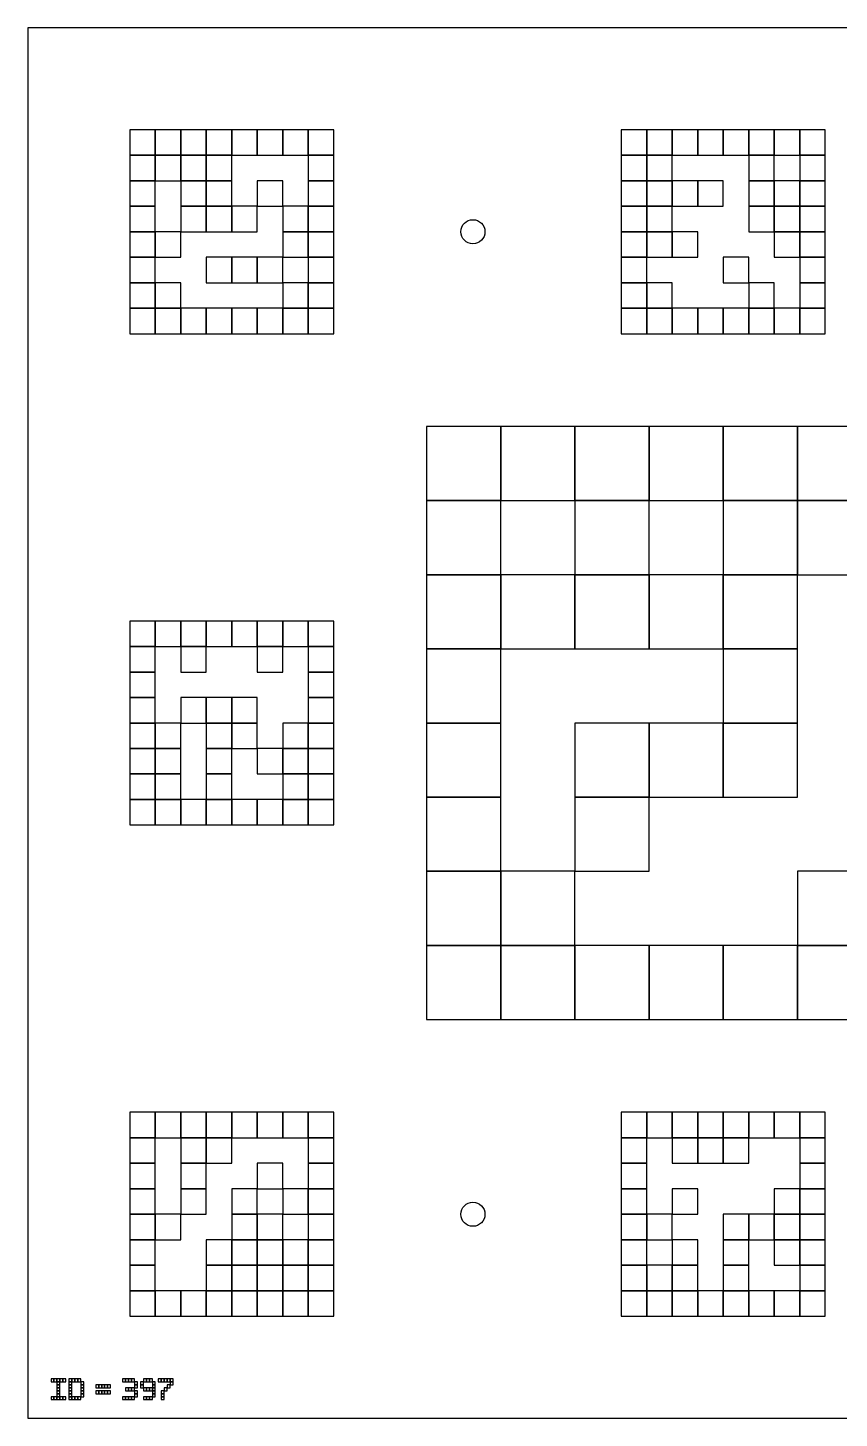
# Model space of a CAD drawing. Extents: x 0 to 1260, y 0 to 1580.
# Drawn here: x 320 to 495, y 320 to 620 of the extents above; entities that cross this region are included whole.
import ezdxf

# ---------------------------------------------------------------- set-up
doc = ezdxf.new("R2010")
doc.units = 0
for name, color, linetype in [('BLACK_POCKET', 7, 'CONTINUOUS'), ('BOARD_TEXT', 7, 'CONTINUOUS'), ('CUT', 7, 'CONTINUOUS'), ('MOUNT_HOLE', 6, 'CONTINUOUS')]:
    doc.layers.add(name, color=color, linetype=linetype)

msp = doc.modelspace()

# ---------------------------------------------------------------- linework, layer by layer
at = {"layer": 'BLACK_POCKET'}
for p, q in [((347.5, 598), (342, 598)), ((342, 598), (342, 592.5)), ((347.5, 592.5), (347.5, 598)), ((353, 598), (347.5, 598)), ((347.5, 598), (347.5, 592.5)), ((353, 592.5), (353, 598)), ((358.5, 598), (353, 598)), ((353, 598), (353, 592.5)), ((358.5, 592.5), (358.5, 598)), ((364, 598), (358.5, 598)), ((358.5, 598), (358.5, 592.5)), ((364, 592.5), (364, 598)), ((369.5, 598), (364, 598)), ((364, 598), (364, 592.5)), ((369.5, 592.5), (369.5, 598)), ((375, 598), (369.5, 598)), ((369.5, 598), (369.5, 592.5)), ((375, 592.5), (375, 598)), ((380.5, 598), (375, 598)), ((375, 598), (375, 592.5)), ((380.5, 592.5), (380.5, 598)), ((386, 598), (380.5, 598)), ((380.5, 598), (380.5, 592.5)), ((386, 592.5), (386, 598)), ((453.5, 598), (448, 598)), ((448, 598), (448, 592.5)), ((453.5, 592.5), (453.5, 598)), ((459, 598), (453.5, 598)), ((453.5, 598), (453.5, 592.5)), ((459, 592.5), (459, 598)), ((464.5, 598), (459, 598)), ((459, 598), (459, 592.5)), ((464.5, 592.5), (464.5, 598)), ((470, 598), (464.5, 598)), ((464.5, 598), (464.5, 592.5)), ((470, 592.5), (470, 598)), ((475.5, 598), (470, 598)), ((470, 598), (470, 592.5)), ((475.5, 592.5), (475.5, 598)), ((481, 598), (475.5, 598)), ((475.5, 598), (475.5, 592.5)), ((481, 592.5), (481, 598)), ((486.5, 598), (481, 598)), ((481, 598), (481, 592.5)), ((486.5, 592.5), (486.5, 598)), ((492, 598), (486.5, 598)), ((486.5, 598), (486.5, 592.5)), ((492, 592.5), (492, 598)), ((342, 592.5), (347.5, 592.5)), ((347.5, 592.5), (342, 592.5)), ((342, 592.5), (342, 587)), ((347.5, 592.5), (353, 592.5)), ((347.5, 587), (347.5, 592.5)), ((353, 592.5), (347.5, 592.5)), ((347.5, 592.5), (347.5, 587)), ((353, 592.5), (358.5, 592.5)), ((353, 587), (353, 592.5)), ((358.5, 592.5), (353, 592.5)), ((353, 592.5), (353, 587)), ((358.5, 592.5), (364, 592.5)), ((358.5, 587), (358.5, 592.5)), ((364, 592.5), (358.5, 592.5)), ((358.5, 592.5), (358.5, 587)), ((364, 592.5), (369.5, 592.5)), ((364, 587), (364, 592.5)), ((369.5, 592.5), (375, 592.5)), ((375, 592.5), (380.5, 592.5)), ((380.5, 592.5), (386, 592.5)), ((386, 592.5), (380.5, 592.5)), ((380.5, 592.5), (380.5, 587)), ((386, 587), (386, 592.5)), ((448, 592.5), (453.5, 592.5)), ((453.5, 592.5), (448, 592.5)), ((448, 592.5), (448, 587)), ((453.5, 592.5), (459, 592.5)), ((453.5, 587), (453.5, 592.5)), ((459, 592.5), (453.5, 592.5)), ((453.5, 592.5), (453.5, 587)), ((459, 592.5), (464.5, 592.5)), ((459, 587), (459, 592.5)), ((464.5, 592.5), (470, 592.5)), ((470, 592.5), (475.5, 592.5)), ((475.5, 592.5), (481, 592.5)), ((481, 592.5), (475.5, 592.5)), ((475.5, 592.5), (475.5, 587)), ((481, 592.5), (486.5, 592.5)), ((481, 587), (481, 592.5)), ((486.5, 592.5), (492, 592.5)), ((492, 592.5), (486.5, 592.5)), ((486.5, 592.5), (486.5, 587)), ((492, 587), (492, 592.5)), ((342, 587), (347.5, 587)), ((347.5, 587), (342, 587)), ((342, 587), (342, 581.5)), ((347.5, 587), (353, 587)), ((347.5, 581.5), (347.5, 587)), ((353, 587), (358.5, 587)), ((358.5, 587), (353, 587)), ((353, 587), (353, 581.5)), ((358.5, 587), (364, 587)), ((358.5, 581.5), (358.5, 587)), ((364, 587), (358.5, 587)), ((358.5, 587), (358.5, 581.5)), ((364, 581.5), (364, 587)), ((375, 587), (369.5, 587)), ((369.5, 587), (369.5, 581.5)), ((375, 581.5), (375, 587)), ((380.5, 587), (386, 587)), ((386, 587), (380.5, 587)), ((380.5, 587), (380.5, 581.5)), ((386, 581.5), (386, 587)), ((448, 587), (453.5, 587)), ((453.5, 587), (448, 587)), ((448, 587), (448, 581.5)), ((453.5, 587), (459, 587)), ((453.5, 581.5), (453.5, 587)), ((459, 587), (453.5, 587)), ((453.5, 587), (453.5, 581.5)), ((459, 581.5), (459, 587)), ((464.5, 587), (459, 587)), ((459, 587), (459, 581.5)), ((464.5, 581.5), (464.5, 587)), ((470, 587), (464.5, 587)), ((464.5, 587), (464.5, 581.5)), ((470, 581.5), (470, 587)), ((475.5, 587), (481, 587)), ((481, 587), (475.5, 587)), ((475.5, 587), (475.5, 581.5)), ((481, 581.5), (481, 587)), ((486.5, 587), (481, 587)), ((481, 587), (481, 581.5)), ((486.5, 587), (492, 587)), ((486.5, 581.5), (486.5, 587)), ((492, 587), (486.5, 587)), ((486.5, 587), (486.5, 581.5)), ((492, 581.5), (492, 587)), ((342, 581.5), (347.5, 581.5)), ((347.5, 581.5), (342, 581.5)), ((342, 581.5), (342, 576)), ((347.5, 576), (347.5, 581.5)), ((353, 581.5), (358.5, 581.5)), ((358.5, 581.5), (353, 581.5)), ((353, 581.5), (353, 576)), ((358.5, 581.5), (364, 581.5)), ((358.5, 576), (358.5, 581.5)), ((364, 581.5), (358.5, 581.5)), ((358.5, 581.5), (358.5, 576)), ((364, 576), (364, 581.5)), ((369.5, 581.5), (364, 581.5)), ((364, 581.5), (364, 576)), ((369.5, 581.5), (375, 581.5)), ((369.5, 576), (369.5, 581.5)), ((380.5, 581.5), (375, 581.5)), ((375, 581.5), (375, 576)), ((380.5, 581.5), (386, 581.5)), ((380.5, 576), (380.5, 581.5)), ((386, 581.5), (380.5, 581.5)), ((380.5, 581.5), (380.5, 576)), ((386, 576), (386, 581.5)), ((448, 581.5), (453.5, 581.5)), ((453.5, 581.5), (448, 581.5)), ((448, 581.5), (448, 576)), ((453.5, 581.5), (459, 581.5)), ((453.5, 576), (453.5, 581.5)), ((459, 581.5), (453.5, 581.5)), ((453.5, 581.5), (453.5, 576)), ((459, 581.5), (464.5, 581.5)), ((459, 576), (459, 581.5)), ((464.5, 581.5), (470, 581.5)), ((475.5, 581.5), (481, 581.5)), ((481, 581.5), (475.5, 581.5)), ((475.5, 581.5), (475.5, 576)), ((481, 581.5), (486.5, 581.5)), ((481, 576), (481, 581.5)), ((486.5, 581.5), (481, 581.5)), ((481, 581.5), (481, 576)), ((486.5, 581.5), (492, 581.5)), ((486.5, 576), (486.5, 581.5)), ((492, 581.5), (486.5, 581.5)), ((486.5, 581.5), (486.5, 576)), ((492, 576), (492, 581.5)), ((342, 576), (347.5, 576)), ((347.5, 576), (342, 576)), ((342, 576), (342, 570.5)), ((347.5, 570.5), (347.5, 576)), ((353, 576), (347.5, 576)), ((347.5, 576), (347.5, 570.5)), ((353, 576), (358.5, 576)), ((353, 570.5), (353, 576)), ((358.5, 576), (364, 576)), ((364, 576), (369.5, 576)), ((375, 576), (380.5, 576)), ((380.5, 576), (375, 576)), ((375, 576), (375, 570.5)), ((380.5, 576), (386, 576)), ((380.5, 570.5), (380.5, 576)), ((386, 576), (380.5, 576)), ((380.5, 576), (380.5, 570.5)), ((386, 570.5), (386, 576)), ((448, 576), (453.5, 576)), ((453.5, 576), (448, 576)), ((448, 576), (448, 570.5)), ((453.5, 576), (459, 576)), ((453.5, 570.5), (453.5, 576)), ((459, 576), (453.5, 576)), ((453.5, 576), (453.5, 570.5)), ((459, 570.5), (459, 576)), ((464.5, 576), (459, 576)), ((459, 576), (459, 570.5)), ((464.5, 570.5), (464.5, 576)), ((475.5, 576), (481, 576)), ((481, 576), (486.5, 576)), ((486.5, 576), (481, 576)), ((481, 576), (481, 570.5)), ((486.5, 576), (492, 576)), ((486.5, 570.5), (486.5, 576)), ((492, 576), (486.5, 576)), ((486.5, 576), (486.5, 570.5)), ((492, 570.5), (492, 576)), ((342, 570.5), (347.5, 570.5)), ((347.5, 570.5), (342, 570.5)), ((342, 570.5), (342, 565)), ((347.5, 570.5), (353, 570.5)), ((347.5, 565), (347.5, 570.5)), ((364, 570.5), (358.5, 570.5)), ((358.5, 570.5), (358.5, 565)), ((364, 565), (364, 570.5)), ((369.5, 570.5), (364, 570.5)), ((364, 570.5), (364, 565)), ((369.5, 565), (369.5, 570.5)), ((375, 570.5), (369.5, 570.5)), ((369.5, 570.5), (369.5, 565)), ((375, 570.5), (380.5, 570.5)), ((375, 565), (375, 570.5)), ((380.5, 570.5), (386, 570.5)), ((386, 570.5), (380.5, 570.5)), ((380.5, 570.5), (380.5, 565)), ((386, 565), (386, 570.5)), ((448, 570.5), (453.5, 570.5)), ((453.5, 570.5), (448, 570.5)), ((448, 570.5), (448, 565)), ((453.5, 570.5), (459, 570.5)), ((453.5, 565), (453.5, 570.5)), ((459, 570.5), (464.5, 570.5)), ((475.5, 570.5), (470, 570.5)), ((470, 570.5), (470, 565)), ((475.5, 565), (475.5, 570.5)), ((481, 570.5), (486.5, 570.5)), ((486.5, 570.5), (492, 570.5)), ((492, 570.5), (486.5, 570.5)), ((486.5, 570.5), (486.5, 565)), ((492, 565), (492, 570.5)), ((342, 565), (347.5, 565)), ((347.5, 565), (342, 565)), ((342, 565), (342, 559.5)), ((347.5, 559.5), (347.5, 565)), ((353, 565), (347.5, 565)), ((347.5, 565), (347.5, 559.5)), ((353, 559.5), (353, 565)), ((358.5, 565), (364, 565)), ((364, 565), (369.5, 565)), ((369.5, 565), (375, 565)), ((380.5, 565), (375, 565)), ((375, 565), (375, 559.5)), ((380.5, 565), (386, 565)), ((380.5, 559.5), (380.5, 565)), ((386, 565), (380.5, 565)), ((380.5, 565), (380.5, 559.5)), ((386, 559.5), (386, 565)), ((448, 565), (453.5, 565)), ((453.5, 565), (448, 565)), ((448, 565), (448, 559.5)), ((453.5, 559.5), (453.5, 565)), ((459, 565), (453.5, 565)), ((453.5, 565), (453.5, 559.5)), ((459, 559.5), (459, 565)), ((470, 565), (475.5, 565)), ((481, 565), (475.5, 565)), ((475.5, 565), (475.5, 559.5)), ((481, 559.5), (481, 565)), ((486.5, 565), (492, 565)), ((492, 565), (486.5, 565)), ((486.5, 565), (486.5, 559.5)), ((492, 559.5), (492, 565)), ((342, 559.5), (347.5, 559.5)), ((347.5, 559.5), (342, 559.5)), ((342, 559.5), (342, 554)), ((347.5, 559.5), (353, 559.5)), ((347.5, 554), (347.5, 559.5)), ((353, 559.5), (347.5, 559.5)), ((347.5, 559.5), (347.5, 554)), ((353, 554), (353, 559.5)), ((358.5, 559.5), (353, 559.5)), ((353, 559.5), (353, 554)), ((358.5, 554), (358.5, 559.5)), ((364, 559.5), (358.5, 559.5)), ((358.5, 559.5), (358.5, 554)), ((364, 554), (364, 559.5)), ((369.5, 559.5), (364, 559.5)), ((364, 559.5), (364, 554)), ((369.5, 554), (369.5, 559.5)), ((375, 559.5), (369.5, 559.5)), ((369.5, 559.5), (369.5, 554)), ((375, 559.5), (380.5, 559.5)), ((375, 554), (375, 559.5)), ((380.5, 559.5), (375, 559.5)), ((375, 559.5), (375, 554)), ((380.5, 559.5), (386, 559.5)), ((380.5, 554), (380.5, 559.5)), ((386, 559.5), (380.5, 559.5)), ((380.5, 559.5), (380.5, 554)), ((386, 554), (386, 559.5)), ((448, 559.5), (453.5, 559.5)), ((453.5, 559.5), (448, 559.5)), ((448, 559.5), (448, 554)), ((453.5, 559.5), (459, 559.5)), ((453.5, 554), (453.5, 559.5)), ((459, 559.5), (453.5, 559.5)), ((453.5, 559.5), (453.5, 554)), ((459, 554), (459, 559.5)), ((464.5, 559.5), (459, 559.5)), ((459, 559.5), (459, 554)), ((464.5, 554), (464.5, 559.5)), ((470, 559.5), (464.5, 559.5)), ((464.5, 559.5), (464.5, 554)), ((470, 554), (470, 559.5)), ((475.5, 559.5), (470, 559.5)), ((470, 559.5), (470, 554)), ((475.5, 559.5), (481, 559.5)), ((475.5, 554), (475.5, 559.5)), ((481, 559.5), (475.5, 559.5)), ((475.5, 559.5), (475.5, 554)), ((481, 554), (481, 559.5)), ((486.5, 559.5), (481, 559.5)), ((481, 559.5), (481, 554)), ((486.5, 559.5), (492, 559.5)), ((486.5, 554), (486.5, 559.5)), ((492, 559.5), (486.5, 559.5)), ((486.5, 559.5), (486.5, 554)), ((492, 554), (492, 559.5)), ((342, 554), (347.5, 554)), ((347.5, 554), (353, 554)), ((353, 554), (358.5, 554)), ((358.5, 554), (364, 554)), ((364, 554), (369.5, 554)), ((369.5, 554), (375, 554)), ((375, 554), (380.5, 554)), ((380.5, 554), (386, 554)), ((448, 554), (453.5, 554)), ((453.5, 554), (459, 554)), ((459, 554), (464.5, 554)), ((464.5, 554), (470, 554)), ((470, 554), (475.5, 554)), ((475.5, 554), (481, 554)), ((481, 554), (486.5, 554)), ((486.5, 554), (492, 554)), ((422, 534), (406, 534)), ((406, 534), (406, 518)), ((422, 518), (422, 534)), ((438, 534), (422, 534)), ((422, 534), (422, 518)), ((438, 518), (438, 534)), ((454, 534), (438, 534)), ((438, 534), (438, 518)), ((454, 518), (454, 534)), ((470, 534), (454, 534)), ((454, 534), (454, 518)), ((470, 518), (470, 534)), ((486, 534), (470, 534)), ((470, 534), (470, 518)), ((486, 518), (486, 534)), ((502, 534), (486, 534)), ((486, 534), (486, 518)), ((406, 518), (422, 518)), ((422, 518), (406, 518)), ((406, 518), (406, 502)), ((422, 518), (438, 518)), ((422, 502), (422, 518)), ((438, 518), (454, 518)), ((454, 518), (438, 518)), ((438, 518), (438, 502)), ((454, 518), (470, 518)), ((454, 502), (454, 518)), ((470, 518), (486, 518)), ((486, 518), (470, 518)), ((470, 518), (470, 502)), ((486, 518), (502, 518)), ((486, 502), (486, 518)), ((502, 518), (486, 518)), ((486, 518), (486, 502)), ((406, 502), (422, 502)), ((422, 502), (406, 502)), ((406, 502), (406, 486)), ((422, 486), (422, 502)), ((438, 502), (422, 502)), ((422, 502), (422, 486)), ((438, 502), (454, 502)), ((438, 486), (438, 502)), ((454, 502), (438, 502)), ((438, 502), (438, 486)), ((454, 486), (454, 502)), ((470, 502), (454, 502)), ((454, 502), (454, 486)), ((470, 502), (486, 502)), ((470, 486), (470, 502)), ((486, 502), (470, 502)), ((470, 502), (470, 486)), ((486, 502), (502, 502)), ((486, 486), (486, 502)), ((347.5, 492), (342, 492)), ((342, 492), (342, 486.5)), ((347.5, 486.5), (347.5, 492)), ((353, 492), (347.5, 492)), ((347.5, 492), (347.5, 486.5)), ((353, 486.5), (353, 492)), ((358.5, 492), (353, 492)), ((353, 492), (353, 486.5)), ((358.5, 486.5), (358.5, 492)), ((364, 492), (358.5, 492)), ((358.5, 492), (358.5, 486.5)), ((364, 486.5), (364, 492)), ((369.5, 492), (364, 492)), ((364, 492), (364, 486.5)), ((369.5, 486.5), (369.5, 492)), ((375, 492), (369.5, 492)), ((369.5, 492), (369.5, 486.5)), ((375, 486.5), (375, 492)), ((380.5, 492), (375, 492)), ((375, 492), (375, 486.5)), ((380.5, 486.5), (380.5, 492)), ((386, 492), (380.5, 492)), ((380.5, 492), (380.5, 486.5)), ((386, 486.5), (386, 492)), ((342, 486.5), (347.5, 486.5)), ((347.5, 486.5), (342, 486.5)), ((342, 486.5), (342, 481)), ((347.5, 486.5), (353, 486.5)), ((347.5, 481), (347.5, 486.5)), ((353, 486.5), (358.5, 486.5)), ((358.5, 486.5), (353, 486.5)), ((353, 486.5), (353, 481)), ((358.5, 486.5), (364, 486.5)), ((358.5, 481), (358.5, 486.5)), ((364, 486.5), (369.5, 486.5)), ((369.5, 486.5), (375, 486.5)), ((375, 486.5), (369.5, 486.5)), ((369.5, 486.5), (369.5, 481)), ((375, 486.5), (380.5, 486.5)), ((375, 481), (375, 486.5)), ((380.5, 486.5), (386, 486.5)), ((386, 486.5), (380.5, 486.5)), ((380.5, 486.5), (380.5, 481)), ((386, 481), (386, 486.5)), ((406, 486), (422, 486)), ((422, 486), (406, 486)), ((406, 486), (406, 470)), ((422, 486), (438, 486)), ((422, 470), (422, 486)), ((438, 486), (454, 486)), ((454, 486), (470, 486)), ((470, 486), (486, 486)), ((486, 486), (470, 486)), ((470, 486), (470, 470)), ((486, 470), (486, 486)), ((342, 481), (347.5, 481)), ((347.5, 481), (342, 481)), ((342, 481), (342, 475.5)), ((347.5, 475.5), (347.5, 481)), ((353, 481), (358.5, 481)), ((369.5, 481), (375, 481)), ((380.5, 481), (386, 481)), ((386, 481), (380.5, 481)), ((380.5, 481), (380.5, 475.5)), ((386, 475.5), (386, 481)), ((342, 475.5), (347.5, 475.5)), ((347.5, 475.5), (342, 475.5)), ((342, 475.5), (342, 470)), ((347.5, 470), (347.5, 475.5)), ((358.5, 475.5), (353, 475.5)), ((353, 475.5), (353, 470)), ((358.5, 470), (358.5, 475.5)), ((364, 475.5), (358.5, 475.5)), ((358.5, 475.5), (358.5, 470)), ((364, 470), (364, 475.5)), ((369.5, 475.5), (364, 475.5)), ((364, 475.5), (364, 470)), ((369.5, 470), (369.5, 475.5)), ((380.5, 475.5), (386, 475.5)), ((386, 475.5), (380.5, 475.5)), ((380.5, 475.5), (380.5, 470)), ((386, 470), (386, 475.5)), ((342, 470), (347.5, 470)), ((347.5, 470), (342, 470)), ((342, 470), (342, 464.5)), ((347.5, 464.5), (347.5, 470)), ((353, 470), (347.5, 470)), ((347.5, 470), (347.5, 464.5)), ((353, 470), (358.5, 470)), ((353, 464.5), (353, 470)), ((358.5, 470), (364, 470)), ((364, 470), (358.5, 470)), ((358.5, 470), (358.5, 464.5)), ((364, 470), (369.5, 470)), ((364, 464.5), (364, 470)), ((369.5, 470), (364, 470)), ((364, 470), (364, 464.5)), ((369.5, 464.5), (369.5, 470)), ((380.5, 470), (375, 470)), ((375, 470), (375, 464.5)), ((380.5, 470), (386, 470)), ((380.5, 464.5), (380.5, 470)), ((386, 470), (380.5, 470)), ((380.5, 470), (380.5, 464.5)), ((386, 464.5), (386, 470)), ((406, 470), (422, 470)), ((422, 470), (406, 470)), ((406, 470), (406, 454)), ((422, 454), (422, 470)), ((454, 470), (438, 470)), ((438, 470), (438, 454)), ((454, 454), (454, 470)), ((470, 470), (454, 470)), ((454, 470), (454, 454)), ((470, 470), (486, 470)), ((470, 454), (470, 470)), ((486, 470), (470, 470)), ((470, 470), (470, 454)), ((486, 454), (486, 470)), ((342, 464.5), (347.5, 464.5)), ((347.5, 464.5), (342, 464.5)), ((342, 464.5), (342, 459)), ((347.5, 464.5), (353, 464.5)), ((347.5, 459), (347.5, 464.5)), ((353, 464.5), (347.5, 464.5)), ((347.5, 464.5), (347.5, 459)), ((353, 459), (353, 464.5)), ((358.5, 464.5), (364, 464.5)), ((364, 464.5), (358.5, 464.5)), ((358.5, 464.5), (358.5, 459)), ((364, 464.5), (369.5, 464.5)), ((364, 459), (364, 464.5)), ((375, 464.5), (369.5, 464.5)), ((369.5, 464.5), (369.5, 459)), ((375, 464.5), (380.5, 464.5)), ((375, 459), (375, 464.5)), ((380.5, 464.5), (375, 464.5)), ((375, 464.5), (375, 459)), ((380.5, 464.5), (386, 464.5)), ((380.5, 459), (380.5, 464.5)), ((386, 464.5), (380.5, 464.5)), ((380.5, 464.5), (380.5, 459)), ((386, 459), (386, 464.5)), ((342, 459), (347.5, 459)), ((347.5, 459), (342, 459)), ((342, 459), (342, 453.5)), ((347.5, 459), (353, 459)), ((347.5, 453.5), (347.5, 459)), ((353, 459), (347.5, 459)), ((347.5, 459), (347.5, 453.5)), ((353, 453.5), (353, 459)), ((358.5, 459), (364, 459)), ((364, 459), (358.5, 459)), ((358.5, 459), (358.5, 453.5)), ((364, 453.5), (364, 459)), ((369.5, 459), (375, 459)), ((375, 459), (380.5, 459)), ((380.5, 459), (375, 459)), ((375, 459), (375, 453.5)), ((380.5, 459), (386, 459)), ((380.5, 453.5), (380.5, 459)), ((386, 459), (380.5, 459)), ((380.5, 459), (380.5, 453.5)), ((386, 453.5), (386, 459)), ((342, 453.5), (347.5, 453.5)), ((347.5, 453.5), (342, 453.5)), ((342, 453.5), (342, 448)), ((347.5, 453.5), (353, 453.5)), ((347.5, 448), (347.5, 453.5)), ((353, 453.5), (347.5, 453.5)), ((347.5, 453.5), (347.5, 448)), ((353, 448), (353, 453.5)), ((358.5, 453.5), (353, 453.5)), ((353, 453.5), (353, 448)), ((358.5, 453.5), (364, 453.5)), ((358.5, 448), (358.5, 453.5)), ((364, 453.5), (358.5, 453.5)), ((358.5, 453.5), (358.5, 448)), ((364, 448), (364, 453.5)), ((369.5, 453.5), (364, 453.5)), ((364, 453.5), (364, 448)), ((369.5, 448), (369.5, 453.5)), ((375, 453.5), (369.5, 453.5)), ((369.5, 453.5), (369.5, 448)), ((375, 453.5), (380.5, 453.5)), ((375, 448), (375, 453.5)), ((380.5, 453.5), (375, 453.5)), ((375, 453.5), (375, 448)), ((380.5, 453.5), (386, 453.5)), ((380.5, 448), (380.5, 453.5)), ((386, 453.5), (380.5, 453.5)), ((380.5, 453.5), (380.5, 448)), ((386, 448), (386, 453.5)), ((406, 454), (422, 454)), ((422, 454), (406, 454)), ((406, 454), (406, 438)), ((422, 438), (422, 454)), ((438, 454), (454, 454)), ((454, 454), (438, 454)), ((438, 454), (438, 438)), ((454, 454), (470, 454)), ((454, 438), (454, 454)), ((470, 454), (486, 454)), ((342, 448), (347.5, 448)), ((347.5, 448), (353, 448)), ((353, 448), (358.5, 448)), ((358.5, 448), (364, 448)), ((364, 448), (369.5, 448)), ((369.5, 448), (375, 448)), ((375, 448), (380.5, 448)), ((380.5, 448), (386, 448)), ((406, 438), (422, 438)), ((422, 438), (406, 438)), ((406, 438), (406, 422)), ((422, 422), (422, 438)), ((438, 438), (422, 438)), ((422, 438), (422, 422)), ((438, 438), (454, 438)), ((438, 422), (438, 438)), ((502, 438), (486, 438)), ((486, 438), (486, 422)), ((406, 422), (422, 422)), ((422, 422), (406, 422)), ((406, 422), (406, 406)), ((422, 422), (438, 422)), ((422, 406), (422, 422)), ((438, 422), (422, 422)), ((422, 422), (422, 406)), ((438, 406), (438, 422)), ((454, 422), (438, 422)), ((438, 422), (438, 406)), ((454, 406), (454, 422)), ((470, 422), (454, 422)), ((454, 422), (454, 406)), ((470, 406), (470, 422)), ((486, 422), (470, 422)), ((470, 422), (470, 406)), ((486, 422), (502, 422)), ((486, 406), (486, 422)), ((502, 422), (486, 422)), ((486, 422), (486, 406)), ((406, 406), (422, 406)), ((422, 406), (438, 406)), ((438, 406), (454, 406)), ((454, 406), (470, 406)), ((470, 406), (486, 406)), ((486, 406), (502, 406)), ((347.5, 386), (342, 386)), ((342, 386), (342, 380.5)), ((347.5, 380.5), (347.5, 386)), ((353, 386), (347.5, 386)), ((347.5, 386), (347.5, 380.5)), ((353, 380.5), (353, 386)), ((358.5, 386), (353, 386)), ((353, 386), (353, 380.5)), ((358.5, 380.5), (358.5, 386)), ((364, 386), (358.5, 386)), ((358.5, 386), (358.5, 380.5)), ((364, 380.5), (364, 386)), ((369.5, 386), (364, 386)), ((364, 386), (364, 380.5)), ((369.5, 380.5), (369.5, 386)), ((375, 386), (369.5, 386)), ((369.5, 386), (369.5, 380.5)), ((375, 380.5), (375, 386)), ((380.5, 386), (375, 386)), ((375, 386), (375, 380.5)), ((380.5, 380.5), (380.5, 386)), ((386, 386), (380.5, 386)), ((380.5, 386), (380.5, 380.5)), ((386, 380.5), (386, 386)), ((453.5, 386), (448, 386)), ((448, 386), (448, 380.5)), ((453.5, 380.5), (453.5, 386)), ((459, 386), (453.5, 386)), ((453.5, 386), (453.5, 380.5)), ((459, 380.5), (459, 386)), ((464.5, 386), (459, 386)), ((459, 386), (459, 380.5)), ((464.5, 380.5), (464.5, 386)), ((470, 386), (464.5, 386)), ((464.5, 386), (464.5, 380.5)), ((470, 380.5), (470, 386)), ((475.5, 386), (470, 386)), ((470, 386), (470, 380.5)), ((475.5, 380.5), (475.5, 386)), ((481, 386), (475.5, 386)), ((475.5, 386), (475.5, 380.5)), ((481, 380.5), (481, 386)), ((486.5, 386), (481, 386)), ((481, 386), (481, 380.5)), ((486.5, 380.5), (486.5, 386)), ((492, 386), (486.5, 386)), ((486.5, 386), (486.5, 380.5)), ((492, 380.5), (492, 386)), ((342, 380.5), (347.5, 380.5)), ((347.5, 380.5), (342, 380.5)), ((342, 380.5), (342, 375)), ((347.5, 380.5), (353, 380.5)), ((347.5, 375), (347.5, 380.5)), ((353, 380.5), (358.5, 380.5)), ((358.5, 380.5), (353, 380.5)), ((353, 380.5), (353, 375)), ((358.5, 380.5), (364, 380.5)), ((358.5, 375), (358.5, 380.5)), ((364, 380.5), (358.5, 380.5)), ((358.5, 380.5), (358.5, 375)), ((364, 380.5), (369.5, 380.5)), ((364, 375), (364, 380.5)), ((369.5, 380.5), (375, 380.5)), ((375, 380.5), (380.5, 380.5)), ((380.5, 380.5), (386, 380.5)), ((386, 380.5), (380.5, 380.5)), ((380.5, 380.5), (380.5, 375)), ((386, 375), (386, 380.5)), ((448, 380.5), (453.5, 380.5)), ((453.5, 380.5), (448, 380.5)), ((448, 380.5), (448, 375)), ((453.5, 380.5), (459, 380.5)), ((453.5, 375), (453.5, 380.5)), ((459, 380.5), (464.5, 380.5)), ((464.5, 380.5), (459, 380.5)), ((459, 380.5), (459, 375)), ((464.5, 380.5), (470, 380.5)), ((464.5, 375), (464.5, 380.5)), ((470, 380.5), (464.5, 380.5)), ((464.5, 380.5), (464.5, 375)), ((470, 380.5), (475.5, 380.5)), ((470, 375), (470, 380.5)), ((475.5, 380.5), (470, 380.5)), ((470, 380.5), (470, 375)), ((475.5, 380.5), (481, 380.5)), ((475.5, 375), (475.5, 380.5)), ((481, 380.5), (486.5, 380.5)), ((486.5, 380.5), (492, 380.5)), ((492, 380.5), (486.5, 380.5)), ((486.5, 380.5), (486.5, 375)), ((492, 375), (492, 380.5)), ((342, 375), (347.5, 375)), ((347.5, 375), (342, 375)), ((342, 375), (342, 369.5)), ((347.5, 369.5), (347.5, 375)), ((353, 375), (358.5, 375)), ((358.5, 375), (353, 375)), ((353, 375), (353, 369.5)), ((358.5, 375), (364, 375)), ((358.5, 369.5), (358.5, 375)), ((375, 375), (369.5, 375)), ((369.5, 375), (369.5, 369.5)), ((375, 369.5), (375, 375)), ((380.5, 375), (386, 375)), ((386, 375), (380.5, 375)), ((380.5, 375), (380.5, 369.5)), ((386, 369.5), (386, 375)), ((448, 375), (453.5, 375)), ((453.5, 375), (448, 375)), ((448, 375), (448, 369.5)), ((453.5, 369.5), (453.5, 375)), ((459, 375), (464.5, 375)), ((464.5, 375), (470, 375)), ((470, 375), (475.5, 375)), ((486.5, 375), (492, 375)), ((492, 375), (486.5, 375)), ((486.5, 375), (486.5, 369.5)), ((492, 369.5), (492, 375)), ((342, 369.5), (347.5, 369.5)), ((347.5, 369.5), (342, 369.5)), ((342, 369.5), (342, 364)), ((347.5, 364), (347.5, 369.5)), ((353, 369.5), (358.5, 369.5)), ((358.5, 369.5), (353, 369.5)), ((353, 369.5), (353, 364)), ((358.5, 364), (358.5, 369.5)), ((369.5, 369.5), (364, 369.5)), ((364, 369.5), (364, 364)), ((369.5, 369.5), (375, 369.5)), ((369.5, 364), (369.5, 369.5)), ((380.5, 369.5), (375, 369.5)), ((375, 369.5), (375, 364)), ((380.5, 369.5), (386, 369.5)), ((380.5, 364), (380.5, 369.5)), ((386, 369.5), (380.5, 369.5)), ((380.5, 369.5), (380.5, 364)), ((386, 364), (386, 369.5)), ((448, 369.5), (453.5, 369.5)), ((453.5, 369.5), (448, 369.5)), ((448, 369.5), (448, 364)), ((453.5, 364), (453.5, 369.5)), ((464.5, 369.5), (459, 369.5)), ((459, 369.5), (459, 364)), ((464.5, 364), (464.5, 369.5)), ((486.5, 369.5), (481, 369.5)), ((481, 369.5), (481, 364)), ((486.5, 369.5), (492, 369.5)), ((486.5, 364), (486.5, 369.5)), ((492, 369.5), (486.5, 369.5)), ((486.5, 369.5), (486.5, 364)), ((492, 364), (492, 369.5)), ((342, 364), (347.5, 364)), ((347.5, 364), (342, 364)), ((342, 364), (342, 358.5)), ((347.5, 358.5), (347.5, 364)), ((353, 364), (347.5, 364)), ((347.5, 364), (347.5, 358.5)), ((353, 364), (358.5, 364)), ((353, 358.5), (353, 364)), ((364, 364), (369.5, 364)), ((369.5, 364), (364, 364)), ((364, 364), (364, 358.5)), ((369.5, 358.5), (369.5, 364)), ((375, 364), (369.5, 364)), ((369.5, 364), (369.5, 358.5)), ((375, 364), (380.5, 364)), ((375, 358.5), (375, 364)), ((380.5, 364), (386, 364)), ((386, 364), (380.5, 364)), ((380.5, 364), (380.5, 358.5)), ((386, 358.5), (386, 364)), ((448, 364), (453.5, 364)), ((453.5, 364), (448, 364)), ((448, 364), (448, 358.5)), ((453.5, 358.5), (453.5, 364)), ((459, 364), (453.5, 364)), ((453.5, 364), (453.5, 358.5)), ((459, 364), (464.5, 364)), ((459, 358.5), (459, 364)), ((475.5, 364), (470, 364)), ((470, 364), (470, 358.5)), ((475.5, 358.5), (475.5, 364)), ((481, 364), (475.5, 364)), ((475.5, 364), (475.5, 358.5)), ((481, 364), (486.5, 364)), ((481, 358.5), (481, 364)), ((486.5, 364), (481, 364)), ((481, 364), (481, 358.5)), ((486.5, 364), (492, 364)), ((486.5, 358.5), (486.5, 364)), ((492, 364), (486.5, 364)), ((486.5, 364), (486.5, 358.5)), ((492, 358.5), (492, 364)), ((342, 358.5), (347.5, 358.5)), ((347.5, 358.5), (342, 358.5)), ((342, 358.5), (342, 353)), ((347.5, 358.5), (353, 358.5)), ((347.5, 353), (347.5, 358.5)), ((364, 358.5), (358.5, 358.5)), ((358.5, 358.5), (358.5, 353)), ((364, 358.5), (369.5, 358.5)), ((364, 353), (364, 358.5)), ((369.5, 358.5), (364, 358.5)), ((364, 358.5), (364, 353)), ((369.5, 358.5), (375, 358.5)), ((369.5, 353), (369.5, 358.5)), ((375, 358.5), (369.5, 358.5)), ((369.5, 358.5), (369.5, 353)), ((375, 353), (375, 358.5)), ((380.5, 358.5), (375, 358.5)), ((375, 358.5), (375, 353)), ((380.5, 358.5), (386, 358.5)), ((380.5, 353), (380.5, 358.5)), ((386, 358.5), (380.5, 358.5)), ((380.5, 358.5), (380.5, 353)), ((386, 353), (386, 358.5)), ((448, 358.5), (453.5, 358.5)), ((453.5, 358.5), (448, 358.5)), ((448, 358.5), (448, 353)), ((453.5, 358.5), (459, 358.5)), ((453.5, 353), (453.5, 358.5)), ((464.5, 358.5), (459, 358.5)), ((459, 358.5), (459, 353)), ((464.5, 353), (464.5, 358.5)), ((470, 358.5), (475.5, 358.5)), ((475.5, 358.5), (470, 358.5)), ((470, 358.5), (470, 353)), ((475.5, 358.5), (481, 358.5)), ((475.5, 353), (475.5, 358.5)), ((481, 358.5), (486.5, 358.5)), ((486.5, 358.5), (481, 358.5)), ((481, 358.5), (481, 353)), ((486.5, 358.5), (492, 358.5)), ((486.5, 353), (486.5, 358.5)), ((492, 358.5), (486.5, 358.5)), ((486.5, 358.5), (486.5, 353)), ((492, 353), (492, 358.5)), ((342, 353), (347.5, 353)), ((347.5, 353), (342, 353)), ((342, 353), (342, 347.5)), ((347.5, 347.5), (347.5, 353)), ((358.5, 353), (364, 353)), ((364, 353), (358.5, 353)), ((358.5, 353), (358.5, 347.5)), ((364, 353), (369.5, 353)), ((364, 347.5), (364, 353)), ((369.5, 353), (364, 353)), ((364, 353), (364, 347.5)), ((369.5, 353), (375, 353)), ((369.5, 347.5), (369.5, 353)), ((375, 353), (369.5, 353)), ((369.5, 353), (369.5, 347.5)), ((375, 353), (380.5, 353)), ((375, 347.5), (375, 353)), ((380.5, 353), (375, 353)), ((375, 353), (375, 347.5)), ((380.5, 353), (386, 353)), ((380.5, 347.5), (380.5, 353)), ((386, 353), (380.5, 353)), ((380.5, 353), (380.5, 347.5)), ((386, 347.5), (386, 353)), ((448, 353), (453.5, 353)), ((453.5, 353), (448, 353)), ((448, 353), (448, 347.5)), ((453.5, 347.5), (453.5, 353)), ((459, 353), (453.5, 353)), ((453.5, 353), (453.5, 347.5)), ((459, 353), (464.5, 353)), ((459, 347.5), (459, 353)), ((464.5, 353), (459, 353)), ((459, 353), (459, 347.5)), ((464.5, 347.5), (464.5, 353)), ((470, 353), (475.5, 353)), ((475.5, 353), (470, 353)), ((470, 353), (470, 347.5)), ((475.5, 347.5), (475.5, 353)), ((481, 353), (486.5, 353)), ((486.5, 353), (492, 353)), ((492, 353), (486.5, 353)), ((486.5, 353), (486.5, 347.5)), ((492, 347.5), (492, 353)), ((342, 347.5), (347.5, 347.5)), ((347.5, 347.5), (342, 347.5)), ((342, 347.5), (342, 342)), ((347.5, 342), (347.5, 347.5)), ((353, 347.5), (347.5, 347.5)), ((347.5, 347.5), (347.5, 342)), ((353, 342), (353, 347.5)), ((358.5, 347.5), (353, 347.5)), ((353, 347.5), (353, 342)), ((358.5, 347.5), (364, 347.5)), ((358.5, 342), (358.5, 347.5)), ((364, 347.5), (358.5, 347.5)), ((358.5, 347.5), (358.5, 342)), ((364, 347.5), (369.5, 347.5)), ((364, 342), (364, 347.5)), ((369.5, 347.5), (364, 347.5)), ((364, 347.5), (364, 342)), ((369.5, 347.5), (375, 347.5)), ((369.5, 342), (369.5, 347.5)), ((375, 347.5), (369.5, 347.5)), ((369.5, 347.5), (369.5, 342)), ((375, 347.5), (380.5, 347.5)), ((375, 342), (375, 347.5)), ((380.5, 347.5), (375, 347.5)), ((375, 347.5), (375, 342)), ((380.5, 347.5), (386, 347.5)), ((380.5, 342), (380.5, 347.5)), ((386, 347.5), (380.5, 347.5)), ((380.5, 347.5), (380.5, 342)), ((386, 342), (386, 347.5)), ((448, 347.5), (453.5, 347.5)), ((453.5, 347.5), (448, 347.5)), ((448, 347.5), (448, 342)), ((453.5, 347.5), (459, 347.5)), ((453.5, 342), (453.5, 347.5)), ((459, 347.5), (453.5, 347.5)), ((453.5, 347.5), (453.5, 342)), ((459, 347.5), (464.5, 347.5)), ((459, 342), (459, 347.5)), ((464.5, 347.5), (459, 347.5)), ((459, 347.5), (459, 342)), ((464.5, 342), (464.5, 347.5)), ((470, 347.5), (464.5, 347.5)), ((464.5, 347.5), (464.5, 342)), ((470, 347.5), (475.5, 347.5)), ((470, 342), (470, 347.5)), ((475.5, 347.5), (470, 347.5)), ((470, 347.5), (470, 342)), ((475.5, 342), (475.5, 347.5)), ((481, 347.5), (475.5, 347.5)), ((475.5, 347.5), (475.5, 342)), ((481, 342), (481, 347.5)), ((486.5, 347.5), (481, 347.5)), ((481, 347.5), (481, 342)), ((486.5, 347.5), (492, 347.5)), ((486.5, 342), (486.5, 347.5)), ((492, 347.5), (486.5, 347.5)), ((486.5, 347.5), (486.5, 342)), ((492, 342), (492, 347.5)), ((342, 342), (347.5, 342)), ((347.5, 342), (353, 342)), ((353, 342), (358.5, 342)), ((358.5, 342), (364, 342)), ((364, 342), (369.5, 342)), ((369.5, 342), (375, 342)), ((375, 342), (380.5, 342)), ((380.5, 342), (386, 342)), ((448, 342), (453.5, 342)), ((453.5, 342), (459, 342)), ((459, 342), (464.5, 342)), ((464.5, 342), (470, 342)), ((470, 342), (475.5, 342)), ((475.5, 342), (481, 342)), ((481, 342), (486.5, 342)), ((486.5, 342), (492, 342))]:
    msp.add_line(p, q, dxfattribs=at)
at = {"layer": 'BOARD_TEXT'}
for p, q in [((325.642857, 328.5), (325, 328.5)), ((325, 328.5), (325, 327.857143)), ((325, 327.857143), (325.642857, 327.857143)), ((325.642857, 327.857143), (325.642857, 328.5)), ((326.285714, 328.5), (325.642857, 328.5)), ((325.642857, 328.5), (325.642857, 327.857143)), ((325.642857, 327.857143), (326.285714, 327.857143)), ((326.285714, 327.857143), (326.285714, 328.5)), ((326.928571, 328.5), (326.285714, 328.5)), ((326.285714, 328.5), (326.285714, 327.857143)), ((326.285714, 327.857143), (326.928571, 327.857143)), ((326.928571, 327.857143), (326.285714, 327.857143)), ((326.285714, 327.857143), (326.285714, 327.214286)), ((326.285714, 327.214286), (326.928571, 327.214286)), ((326.928571, 327.214286), (326.285714, 327.214286)), ((326.285714, 327.214286), (326.285714, 326.571429)), ((326.928571, 327.857143), (326.928571, 328.5)), ((327.571429, 328.5), (326.928571, 328.5)), ((326.928571, 328.5), (326.928571, 327.857143)), ((326.928571, 327.857143), (327.571429, 327.857143)), ((326.928571, 327.214286), (326.928571, 327.857143)), ((326.928571, 326.571429), (326.928571, 327.214286)), ((327.571429, 327.857143), (327.571429, 328.5)), ((328.214286, 328.5), (327.571429, 328.5)), ((327.571429, 328.5), (327.571429, 327.857143)), ((327.571429, 327.857143), (328.214286, 327.857143)), ((328.214286, 327.857143), (328.214286, 328.5)), ((329.5, 328.5), (328.857143, 328.5)), ((328.857143, 328.5), (328.857143, 327.857143)), ((328.857143, 327.857143), (329.5, 327.857143)), ((329.5, 327.857143), (328.857143, 327.857143)), ((328.857143, 327.857143), (328.857143, 327.214286)), ((328.857143, 327.214286), (329.5, 327.214286)), ((329.5, 327.214286), (328.857143, 327.214286)), ((328.857143, 327.214286), (328.857143, 326.571429)), ((329.5, 327.857143), (329.5, 328.5)), ((330.142857, 328.5), (329.5, 328.5)), ((329.5, 328.5), (329.5, 327.857143)), ((329.5, 327.857143), (330.142857, 327.857143)), ((329.5, 327.214286), (329.5, 327.857143)), ((329.5, 326.571429), (329.5, 327.214286)), ((330.142857, 327.857143), (330.142857, 328.5)), ((330.785714, 328.5), (330.142857, 328.5)), ((330.142857, 328.5), (330.142857, 327.857143)), ((330.142857, 327.857143), (330.785714, 327.857143)), ((330.785714, 327.857143), (330.785714, 328.5)), ((331.428571, 328.5), (330.785714, 328.5)), ((330.785714, 328.5), (330.785714, 327.857143)), ((330.785714, 327.857143), (331.428571, 327.857143)), ((331.428571, 327.857143), (331.428571, 328.5)), ((332.071429, 327.857143), (331.428571, 327.857143)), ((331.428571, 327.857143), (331.428571, 327.214286)), ((331.428571, 327.214286), (332.071429, 327.214286)), ((332.071429, 327.214286), (331.428571, 327.214286)), ((331.428571, 327.214286), (331.428571, 326.571429)), ((332.071429, 327.214286), (332.071429, 327.857143)), ((332.071429, 326.571429), (332.071429, 327.214286)), ((335.285714, 327.214286), (334.642857, 327.214286)), ((334.642857, 327.214286), (334.642857, 326.571429)), ((335.285714, 326.571429), (335.285714, 327.214286)), ((335.928571, 327.214286), (335.285714, 327.214286)), ((335.285714, 327.214286), (335.285714, 326.571429)), ((335.928571, 326.571429), (335.928571, 327.214286)), ((336.571429, 327.214286), (335.928571, 327.214286)), ((335.928571, 327.214286), (335.928571, 326.571429)), ((336.571429, 326.571429), (336.571429, 327.214286)), ((337.214286, 327.214286), (336.571429, 327.214286)), ((336.571429, 327.214286), (336.571429, 326.571429)), ((337.214286, 326.571429), (337.214286, 327.214286)), ((337.857143, 327.214286), (337.214286, 327.214286)), ((337.214286, 327.214286), (337.214286, 326.571429)), ((337.857143, 326.571429), (337.857143, 327.214286)), ((341.071429, 328.5), (340.428571, 328.5)), ((340.428571, 328.5), (340.428571, 327.857143)), ((340.428571, 327.857143), (341.071429, 327.857143)), ((341.071429, 327.857143), (341.071429, 328.5)), ((341.714286, 328.5), (341.071429, 328.5)), ((341.071429, 328.5), (341.071429, 327.857143)), ((341.071429, 327.857143), (341.714286, 327.857143)), ((341.714286, 327.857143), (341.714286, 328.5)), ((342.357143, 328.5), (341.714286, 328.5)), ((341.714286, 328.5), (341.714286, 327.857143)), ((341.714286, 327.857143), (342.357143, 327.857143)), ((342.357143, 327.857143), (342.357143, 328.5)), ((343, 328.5), (342.357143, 328.5)), ((342.357143, 328.5), (342.357143, 327.857143)), ((342.357143, 327.857143), (343, 327.857143)), ((343, 327.857143), (343, 328.5)), ((343.642857, 327.857143), (343, 327.857143)), ((343, 327.857143), (343, 327.214286)), ((343, 327.214286), (343.642857, 327.214286)), ((343.642857, 327.214286), (343, 327.214286)), ((343, 327.214286), (343, 326.571429)), ((343.642857, 327.214286), (343.642857, 327.857143)), ((343.642857, 326.571429), (343.642857, 327.214286)), ((344.928571, 327.857143), (344.285714, 327.857143)), ((344.285714, 327.857143), (344.285714, 327.214286)), ((344.285714, 327.214286), (344.928571, 327.214286)), ((344.928571, 327.214286), (344.285714, 327.214286)), ((344.285714, 327.214286), (344.285714, 326.571429)), ((345.571429, 328.5), (344.928571, 328.5)), ((344.928571, 328.5), (344.928571, 327.857143)), ((344.928571, 327.857143), (345.571429, 327.857143)), ((344.928571, 327.214286), (344.928571, 327.857143)), ((344.928571, 326.571429), (344.928571, 327.214286)), ((345.571429, 327.857143), (345.571429, 328.5)), ((346.214286, 328.5), (345.571429, 328.5)), ((345.571429, 328.5), (345.571429, 327.857143)), ((345.571429, 327.857143), (346.214286, 327.857143)), ((346.214286, 327.857143), (346.214286, 328.5)), ((346.857143, 328.5), (346.214286, 328.5)), ((346.214286, 328.5), (346.214286, 327.857143)), ((346.214286, 327.857143), (346.857143, 327.857143)), ((346.857143, 327.857143), (346.857143, 328.5)), ((347.5, 327.857143), (346.857143, 327.857143)), ((346.857143, 327.857143), (346.857143, 327.214286)), ((346.857143, 327.214286), (347.5, 327.214286)), ((347.5, 327.214286), (346.857143, 327.214286)), ((346.857143, 327.214286), (346.857143, 326.571429)), ((347.5, 327.214286), (347.5, 327.857143)), ((347.5, 326.571429), (347.5, 327.214286)), ((348.785714, 328.5), (348.142857, 328.5)), ((348.142857, 328.5), (348.142857, 327.857143)), ((348.142857, 327.857143), (348.785714, 327.857143)), ((348.785714, 327.857143), (348.785714, 328.5)), ((349.428571, 328.5), (348.785714, 328.5)), ((348.785714, 328.5), (348.785714, 327.857143)), ((348.785714, 327.857143), (349.428571, 327.857143)), ((349.428571, 327.857143), (349.428571, 328.5)), ((350.071429, 328.5), (349.428571, 328.5)), ((349.428571, 328.5), (349.428571, 327.857143)), ((349.428571, 327.857143), (350.071429, 327.857143)), ((350.071429, 327.857143), (350.071429, 328.5)), ((350.714286, 328.5), (350.071429, 328.5)), ((350.071429, 328.5), (350.071429, 327.857143)), ((350.071429, 327.857143), (350.714286, 327.857143)), ((350.714286, 327.214286), (350.071429, 327.214286)), ((350.071429, 327.214286), (350.071429, 326.571429)), ((350.714286, 327.857143), (350.714286, 328.5)), ((351.357143, 328.5), (350.714286, 328.5)), ((350.714286, 328.5), (350.714286, 327.857143)), ((350.714286, 327.857143), (351.357143, 327.857143)), ((351.357143, 327.857143), (350.714286, 327.857143)), ((350.714286, 327.857143), (350.714286, 327.214286)), ((350.714286, 327.214286), (351.357143, 327.214286)), ((350.714286, 326.571429), (350.714286, 327.214286)), ((351.357143, 327.857143), (351.357143, 328.5)), ((351.357143, 327.214286), (351.357143, 327.857143)), ((325.642857, 324.642857), (325, 324.642857)), ((325, 324.642857), (325, 324)), ((325, 324), (325.642857, 324)), ((325.642857, 324), (325.642857, 324.642857)), ((326.285714, 324.642857), (325.642857, 324.642857)), ((325.642857, 324.642857), (325.642857, 324)), ((325.642857, 324), (326.285714, 324)), ((326.285714, 326.571429), (326.928571, 326.571429)), ((326.928571, 326.571429), (326.285714, 326.571429)), ((326.285714, 326.571429), (326.285714, 325.928571)), ((326.285714, 325.928571), (326.928571, 325.928571)), ((326.928571, 325.928571), (326.285714, 325.928571)), ((326.285714, 325.928571), (326.285714, 325.285714)), ((326.285714, 325.285714), (326.928571, 325.285714)), ((326.928571, 325.285714), (326.285714, 325.285714)), ((326.285714, 325.285714), (326.285714, 324.642857)), ((326.285714, 324.642857), (326.928571, 324.642857)), ((326.285714, 324), (326.285714, 324.642857)), ((326.928571, 324.642857), (326.285714, 324.642857)), ((326.285714, 324.642857), (326.285714, 324)), ((326.285714, 324), (326.928571, 324)), ((326.928571, 325.928571), (326.928571, 326.571429)), ((326.928571, 325.285714), (326.928571, 325.928571)), ((326.928571, 324.642857), (326.928571, 325.285714)), ((326.928571, 324), (326.928571, 324.642857)), ((327.571429, 324.642857), (326.928571, 324.642857)), ((326.928571, 324.642857), (326.928571, 324)), ((326.928571, 324), (327.571429, 324)), ((327.571429, 324), (327.571429, 324.642857)), ((328.214286, 324.642857), (327.571429, 324.642857)), ((327.571429, 324.642857), (327.571429, 324)), ((327.571429, 324), (328.214286, 324)), ((328.214286, 324), (328.214286, 324.642857)), ((328.857143, 326.571429), (329.5, 326.571429)), ((329.5, 326.571429), (328.857143, 326.571429)), ((328.857143, 326.571429), (328.857143, 325.928571)), ((328.857143, 325.928571), (329.5, 325.928571)), ((329.5, 325.928571), (328.857143, 325.928571)), ((328.857143, 325.928571), (328.857143, 325.285714)), ((328.857143, 325.285714), (329.5, 325.285714)), ((329.5, 325.285714), (328.857143, 325.285714)), ((328.857143, 325.285714), (328.857143, 324.642857)), ((328.857143, 324.642857), (329.5, 324.642857)), ((329.5, 324.642857), (328.857143, 324.642857)), ((328.857143, 324.642857), (328.857143, 324)), ((328.857143, 324), (329.5, 324)), ((329.5, 325.928571), (329.5, 326.571429)), ((329.5, 325.285714), (329.5, 325.928571)), ((329.5, 324.642857), (329.5, 325.285714)), ((329.5, 324), (329.5, 324.642857)), ((330.142857, 324.642857), (329.5, 324.642857)), ((329.5, 324.642857), (329.5, 324)), ((329.5, 324), (330.142857, 324)), ((330.142857, 324), (330.142857, 324.642857)), ((330.785714, 324.642857), (330.142857, 324.642857)), ((330.142857, 324.642857), (330.142857, 324)), ((330.142857, 324), (330.785714, 324)), ((330.785714, 324), (330.785714, 324.642857)), ((331.428571, 324.642857), (330.785714, 324.642857)), ((330.785714, 324.642857), (330.785714, 324)), ((330.785714, 324), (331.428571, 324)), ((331.428571, 326.571429), (332.071429, 326.571429)), ((332.071429, 326.571429), (331.428571, 326.571429)), ((331.428571, 326.571429), (331.428571, 325.928571)), ((331.428571, 325.928571), (332.071429, 325.928571)), ((332.071429, 325.928571), (331.428571, 325.928571)), ((331.428571, 325.928571), (331.428571, 325.285714)), ((331.428571, 325.285714), (332.071429, 325.285714)), ((332.071429, 325.285714), (331.428571, 325.285714)), ((331.428571, 325.285714), (331.428571, 324.642857)), ((331.428571, 324.642857), (332.071429, 324.642857)), ((331.428571, 324), (331.428571, 324.642857)), ((332.071429, 325.928571), (332.071429, 326.571429)), ((332.071429, 325.285714), (332.071429, 325.928571)), ((332.071429, 324.642857), (332.071429, 325.285714)), ((334.642857, 326.571429), (335.285714, 326.571429)), ((335.285714, 325.928571), (334.642857, 325.928571)), ((334.642857, 325.928571), (334.642857, 325.285714)), ((334.642857, 325.285714), (335.285714, 325.285714)), ((335.285714, 326.571429), (335.928571, 326.571429)), ((335.285714, 325.285714), (335.285714, 325.928571)), ((335.928571, 325.928571), (335.285714, 325.928571)), ((335.285714, 325.928571), (335.285714, 325.285714)), ((335.285714, 325.285714), (335.928571, 325.285714)), ((335.928571, 326.571429), (336.571429, 326.571429)), ((335.928571, 325.285714), (335.928571, 325.928571)), ((336.571429, 325.928571), (335.928571, 325.928571)), ((335.928571, 325.928571), (335.928571, 325.285714)), ((335.928571, 325.285714), (336.571429, 325.285714)), ((336.571429, 326.571429), (337.214286, 326.571429)), ((336.571429, 325.285714), (336.571429, 325.928571)), ((337.214286, 325.928571), (336.571429, 325.928571)), ((336.571429, 325.928571), (336.571429, 325.285714)), ((336.571429, 325.285714), (337.214286, 325.285714)), ((337.214286, 326.571429), (337.857143, 326.571429)), ((337.214286, 325.285714), (337.214286, 325.928571)), ((337.857143, 325.928571), (337.214286, 325.928571)), ((337.214286, 325.928571), (337.214286, 325.285714)), ((337.214286, 325.285714), (337.857143, 325.285714)), ((337.857143, 325.285714), (337.857143, 325.928571)), ((341.071429, 324.642857), (340.428571, 324.642857)), ((340.428571, 324.642857), (340.428571, 324)), ((340.428571, 324), (341.071429, 324)), ((341.714286, 326.571429), (341.071429, 326.571429)), ((341.071429, 326.571429), (341.071429, 325.928571)), ((341.071429, 325.928571), (341.714286, 325.928571)), ((341.071429, 324), (341.071429, 324.642857)), ((341.714286, 324.642857), (341.071429, 324.642857)), ((341.071429, 324.642857), (341.071429, 324)), ((341.071429, 324), (341.714286, 324)), ((341.714286, 325.928571), (341.714286, 326.571429)), ((342.357143, 326.571429), (341.714286, 326.571429)), ((341.714286, 326.571429), (341.714286, 325.928571)), ((341.714286, 325.928571), (342.357143, 325.928571)), ((341.714286, 324), (341.714286, 324.642857)), ((342.357143, 324.642857), (341.714286, 324.642857)), ((341.714286, 324.642857), (341.714286, 324)), ((341.714286, 324), (342.357143, 324)), ((342.357143, 325.928571), (342.357143, 326.571429)), ((343, 326.571429), (342.357143, 326.571429)), ((342.357143, 326.571429), (342.357143, 325.928571)), ((342.357143, 325.928571), (343, 325.928571)), ((342.357143, 324), (342.357143, 324.642857)), ((343, 324.642857), (342.357143, 324.642857)), ((342.357143, 324.642857), (342.357143, 324)), ((342.357143, 324), (343, 324)), ((343, 326.571429), (343.642857, 326.571429)), ((343, 325.928571), (343, 326.571429)), ((343.642857, 325.928571), (343, 325.928571)), ((343, 325.928571), (343, 325.285714)), ((343, 325.285714), (343.642857, 325.285714)), ((343.642857, 325.285714), (343, 325.285714)), ((343, 325.285714), (343, 324.642857)), ((343, 324.642857), (343.642857, 324.642857)), ((343, 324), (343, 324.642857)), ((343.642857, 325.285714), (343.642857, 325.928571)), ((343.642857, 324.642857), (343.642857, 325.285714)), ((344.285714, 326.571429), (344.928571, 326.571429)), ((345.571429, 326.571429), (344.928571, 326.571429)), ((344.928571, 326.571429), (344.928571, 325.928571)), ((344.928571, 325.928571), (345.571429, 325.928571)), ((345.571429, 324.642857), (344.928571, 324.642857)), ((344.928571, 324.642857), (344.928571, 324)), ((344.928571, 324), (345.571429, 324)), ((345.571429, 325.928571), (345.571429, 326.571429)), ((346.214286, 326.571429), (345.571429, 326.571429)), ((345.571429, 326.571429), (345.571429, 325.928571)), ((345.571429, 325.928571), (346.214286, 325.928571)), ((345.571429, 324), (345.571429, 324.642857)), ((346.214286, 324.642857), (345.571429, 324.642857)), ((345.571429, 324.642857), (345.571429, 324)), ((345.571429, 324), (346.214286, 324)), ((346.214286, 325.928571), (346.214286, 326.571429)), ((346.857143, 326.571429), (346.214286, 326.571429)), ((346.214286, 326.571429), (346.214286, 325.928571)), ((346.214286, 325.928571), (346.857143, 325.928571)), ((346.214286, 324), (346.214286, 324.642857)), ((346.857143, 324.642857), (346.214286, 324.642857)), ((346.214286, 324.642857), (346.214286, 324)), ((346.214286, 324), (346.857143, 324)), ((346.857143, 326.571429), (347.5, 326.571429)), ((346.857143, 325.928571), (346.857143, 326.571429)), ((347.5, 326.571429), (346.857143, 326.571429)), ((346.857143, 326.571429), (346.857143, 325.928571)), ((346.857143, 325.928571), (347.5, 325.928571)), ((347.5, 325.928571), (346.857143, 325.928571)), ((346.857143, 325.928571), (346.857143, 325.285714)), ((346.857143, 325.285714), (347.5, 325.285714)), ((347.5, 325.285714), (346.857143, 325.285714)), ((346.857143, 325.285714), (346.857143, 324.642857)), ((346.857143, 324.642857), (347.5, 324.642857)), ((346.857143, 324), (346.857143, 324.642857)), ((347.5, 325.928571), (347.5, 326.571429)), ((347.5, 325.285714), (347.5, 325.928571)), ((347.5, 324.642857), (347.5, 325.285714)), ((349.428571, 325.928571), (348.785714, 325.928571)), ((348.785714, 325.928571), (348.785714, 325.285714)), ((348.785714, 325.285714), (349.428571, 325.285714)), ((349.428571, 325.285714), (348.785714, 325.285714)), ((348.785714, 325.285714), (348.785714, 324.642857)), ((348.785714, 324.642857), (349.428571, 324.642857)), ((349.428571, 324.642857), (348.785714, 324.642857)), ((348.785714, 324.642857), (348.785714, 324)), ((348.785714, 324), (349.428571, 324)), ((350.071429, 326.571429), (349.428571, 326.571429)), ((349.428571, 326.571429), (349.428571, 325.928571)), ((349.428571, 325.928571), (350.071429, 325.928571)), ((349.428571, 325.285714), (349.428571, 325.928571)), ((349.428571, 324.642857), (349.428571, 325.285714)), ((349.428571, 324), (349.428571, 324.642857)), ((350.071429, 326.571429), (350.714286, 326.571429)), ((350.071429, 325.928571), (350.071429, 326.571429))]:
    msp.add_line(p, q, dxfattribs=at)
at = {"layer": 'CUT'}
for p, q in [((620, 620), (320, 620)), ((320, 620), (320, 320)), ((320, 320), (620, 320))]:
    msp.add_line(p, q, dxfattribs=at)
at = {"layer": 'MOUNT_HOLE'}
for centre in [(416, 576), (416, 364)]:
    msp.add_circle(centre, 2.6, dxfattribs=at)

doc.saveas('drawing.dxf')
